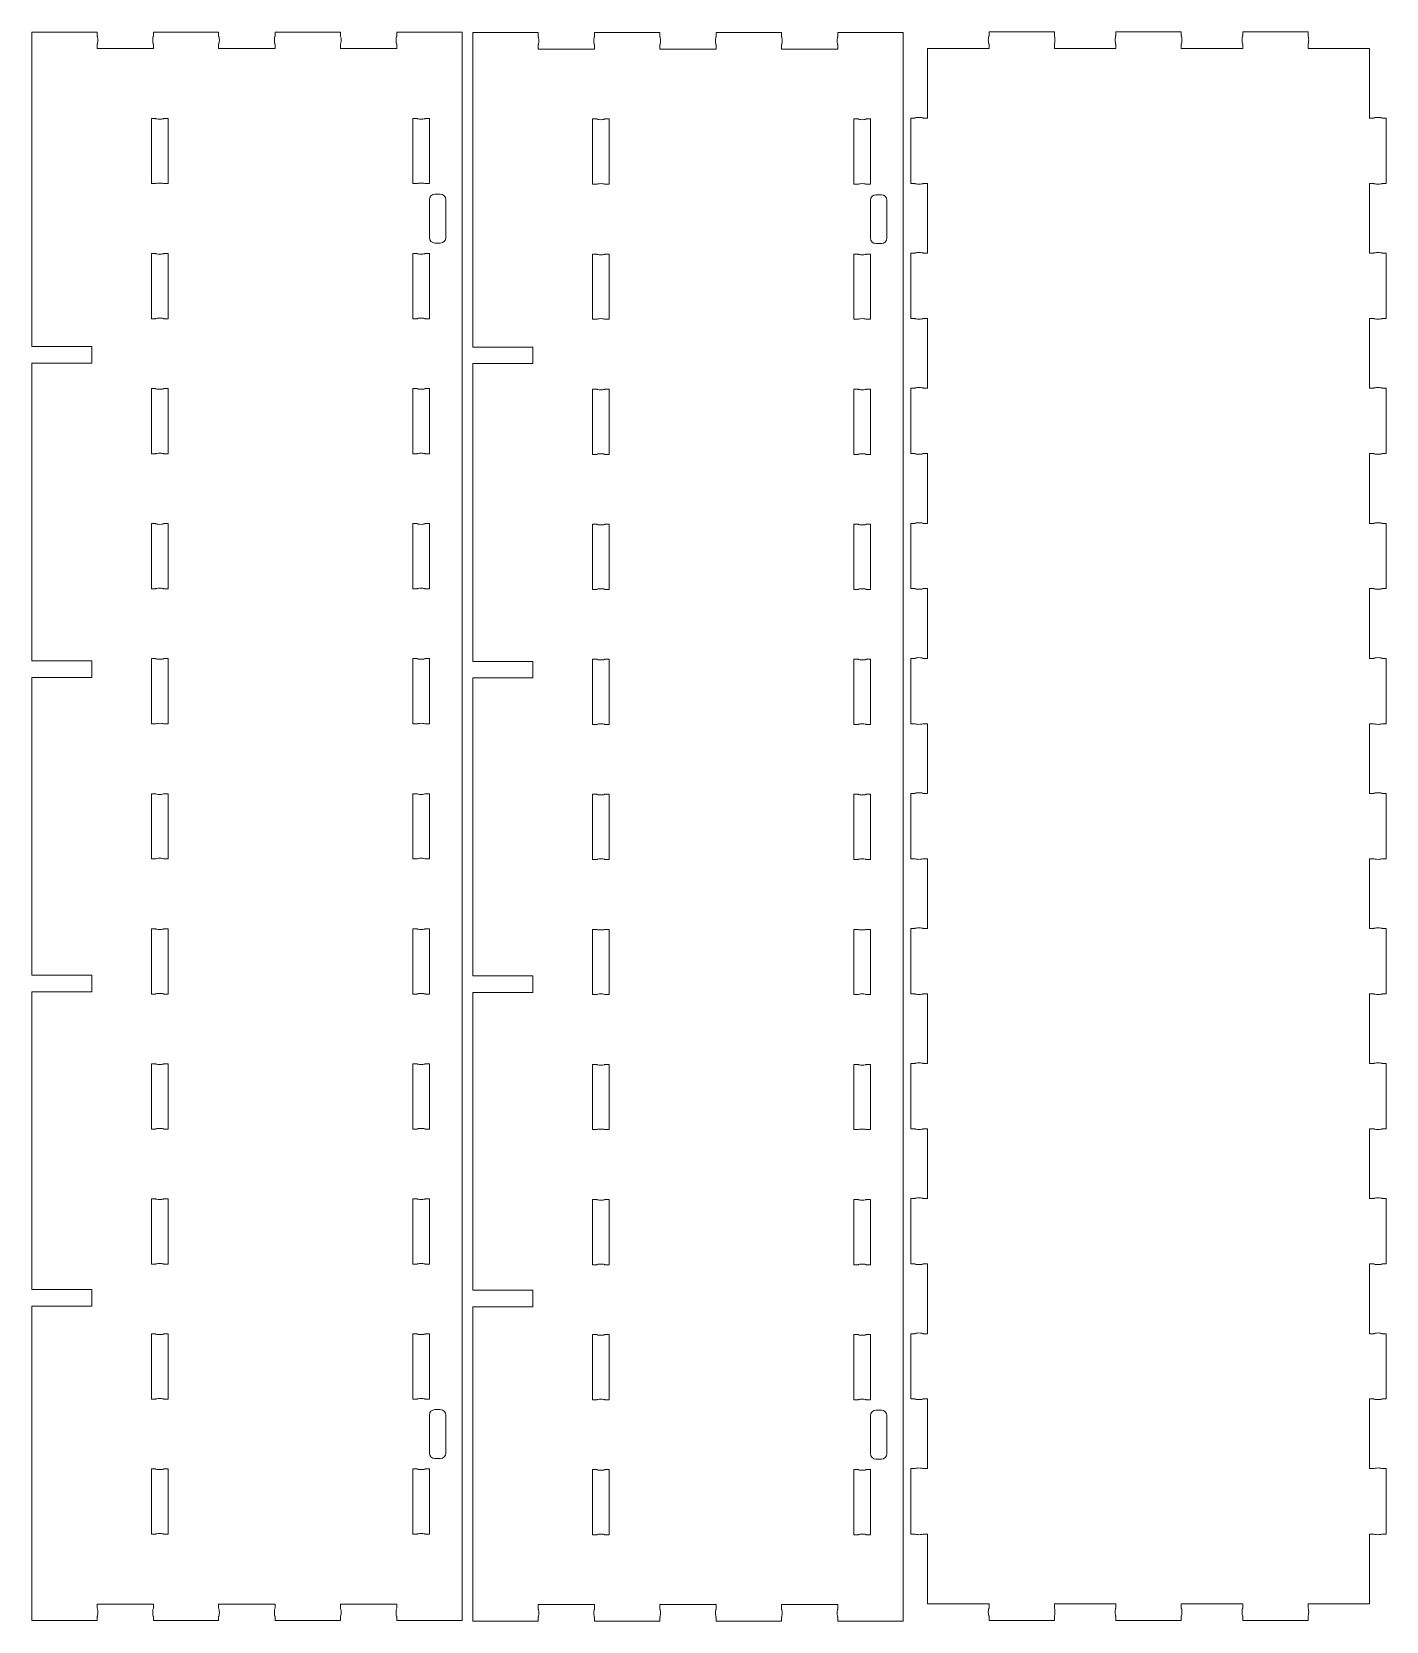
# Model space of a CAD drawing. Header units: inches. Extents: x -2.2 to 14.9, y -0.1 to 11.4.
# Drawn here: x -2.18 to 7.62, y -0.14 to 11.36 of the extents above; entities that cross this region are included whole.
import ezdxf

# ---------------------------------------------------------------- set-up
doc = ezdxf.new("R2010")
doc.units = ezdxf.units.IN
doc.header["$MEASUREMENT"] = 0
doc.layers.add('Visible', color=7, linetype='Continuous', lineweight=0)

# ---------------------------------------------------------------- blocks, each defined once
blk = doc.blocks.new('Block_1')
at = {"layer": 'Visible', "color": 1, "lineweight": 0, "true_color": 0xff0000}
for p, q in [((-1.707, 11.361), (-2.18, 11.361)), ((-2.18, 9.086), (-2.18, 11.361)), ((-1.707, 11.332), (-1.707, 11.361)), ((-1.299, 11.332), (-1.299, 11.361)), ((-0.827, 11.361), (-1.299, 11.361)), ((-0.827, 11.332), (-0.827, 11.361)), ((-0.418, 11.332), (-0.418, 11.361)), ((0.054, 11.361), (-0.418, 11.361)), ((0.054, 11.332), (0.054, 11.361)), ((0.462, 11.332), (0.462, 11.361)), ((0.935, 11.361), (0.462, 11.361)), ((0.935, -0.137), (0.935, 11.361)), ((1.486, 11.357), (1.013, 11.357)), ((1.013, 9.081), (1.013, 11.357)), ((1.486, 11.327), (1.486, 11.357)), ((1.894, 11.327), (1.894, 11.357)), ((2.366, 11.357), (1.894, 11.357)), ((2.366, 11.327), (2.366, 11.357)), ((2.774, 11.327), (2.774, 11.357)), ((3.247, 11.357), (2.774, 11.357)), ((3.247, 11.327), (3.247, 11.357)), ((3.655, 11.327), (3.655, 11.357)), ((4.127, 11.357), (3.655, 11.357)), ((4.127, -0.141), (4.127, 11.357)), ((4.749, 11.334), (4.749, 11.363)), ((5.222, 11.363), (4.749, 11.363)), ((4.749, 11.243), (4.749, 11.274)), ((5.222, 11.334), (5.222, 11.363)), ((5.222, 11.243), (5.222, 11.274)), ((5.667, 11.334), (5.667, 11.363)), ((6.14, 11.363), (5.667, 11.363)), ((5.667, 11.243), (5.667, 11.274)), ((6.14, 11.334), (6.14, 11.363)), ((6.14, 11.243), (6.14, 11.274)), ((6.586, 11.334), (6.586, 11.363)), ((7.058, 11.363), (6.586, 11.363)), ((6.586, 11.243), (6.586, 11.274)), ((7.058, 11.334), (7.058, 11.363)), ((7.058, 11.243), (7.058, 11.274)), ((-1.707, 11.241), (-1.707, 11.273)), ((-1.707, 11.241), (-1.299, 11.241)), ((-1.299, 11.241), (-1.299, 11.273)), ((-0.827, 11.241), (-0.827, 11.273)), ((-0.827, 11.241), (-0.418, 11.241)), ((-0.418, 11.241), (-0.418, 11.273)), ((0.054, 11.241), (0.054, 11.273)), ((0.054, 11.241), (0.462, 11.241)), ((0.462, 11.241), (0.462, 11.273)), ((1.486, 11.237), (1.486, 11.268)), ((1.486, 11.237), (1.894, 11.237)), ((1.894, 11.237), (1.894, 11.268)), ((2.366, 11.237), (2.366, 11.268)), ((2.366, 11.237), (2.774, 11.237)), ((2.774, 11.237), (2.774, 11.268)), ((3.247, 11.237), (3.247, 11.268)), ((3.247, 11.237), (3.655, 11.237)), ((3.655, 11.237), (3.655, 11.268)), ((4.303, 10.738), (4.303, 11.243)), ((4.303, 11.243), (4.749, 11.243)), ((5.222, 11.243), (5.667, 11.243)), ((6.14, 11.243), (6.586, 11.243)), ((7.058, 11.243), (7.504, 11.243)), ((7.504, 10.738), (7.504, 11.243)), ((-1.313, 10.736), (-1.283, 10.736)), ((-1.313, 10.264), (-1.313, 10.736)), ((-1.224, 10.736), (-1.193, 10.736)), ((-1.193, 10.264), (-1.193, 10.736)), ((0.578, 10.736), (0.609, 10.736)), ((0.578, 10.264), (0.578, 10.736)), ((0.668, 10.736), (0.698, 10.736)), ((0.698, 10.264), (0.698, 10.736)), ((1.879, 10.732), (1.91, 10.732)), ((1.879, 10.259), (1.879, 10.732)), ((1.969, 10.732), (1.999, 10.732)), ((1.999, 10.259), (1.999, 10.732)), ((3.771, 10.732), (3.802, 10.732)), ((3.771, 10.259), (3.771, 10.732)), ((3.861, 10.732), (3.891, 10.732)), ((3.891, 10.259), (3.891, 10.732)), ((4.183, 10.738), (4.183, 10.265)), ((4.213, 10.738), (4.183, 10.738)), ((4.303, 10.738), (4.272, 10.738)), ((7.504, 10.738), (7.535, 10.738)), ((7.595, 10.738), (7.624, 10.738)), ((7.624, 10.738), (7.624, 10.265)), ((-1.313, 10.264), (-1.283, 10.264)), ((-1.224, 10.264), (-1.193, 10.264)), ((0.578, 10.264), (0.609, 10.264)), ((0.668, 10.264), (0.698, 10.264)), ((1.879, 10.259), (1.91, 10.259)), ((1.969, 10.259), (1.999, 10.259)), ((3.771, 10.259), (3.802, 10.259)), ((3.861, 10.259), (3.891, 10.259)), ((4.213, 10.265), (4.183, 10.265)), ((4.303, 10.265), (4.272, 10.265)), ((4.303, 9.76), (4.303, 10.265)), ((7.504, 10.265), (7.535, 10.265)), ((7.504, 9.76), (7.504, 10.265)), ((7.595, 10.265), (7.624, 10.265)), ((0.698, 9.873), (0.698, 10.149)), ((0.738, 10.188), (0.777, 10.188)), ((0.817, 9.873), (0.817, 10.149)), ((3.891, 9.869), (3.891, 10.144)), ((3.931, 10.184), (3.97, 10.184)), ((4.009, 9.869), (4.009, 10.144)), ((0.738, 9.834), (0.777, 9.834)), ((3.931, 9.83), (3.97, 9.83)), ((-1.313, 9.758), (-1.283, 9.758)), ((-1.313, 9.286), (-1.313, 9.758)), ((-1.224, 9.758), (-1.193, 9.758)), ((-1.193, 9.286), (-1.193, 9.758)), ((0.578, 9.758), (0.609, 9.758)), ((0.578, 9.286), (0.578, 9.758)), ((0.668, 9.758), (0.698, 9.758)), ((0.698, 9.286), (0.698, 9.758)), ((1.879, 9.754), (1.91, 9.754)), ((1.879, 9.282), (1.879, 9.754)), ((1.969, 9.754), (1.999, 9.754)), ((1.999, 9.282), (1.999, 9.754)), ((3.771, 9.754), (3.802, 9.754)), ((3.771, 9.282), (3.771, 9.754)), ((3.861, 9.754), (3.891, 9.754)), ((3.891, 9.282), (3.891, 9.754)), ((4.183, 9.76), (4.183, 9.288)), ((4.213, 9.76), (4.183, 9.76)), ((4.303, 9.76), (4.272, 9.76)), ((7.504, 9.76), (7.535, 9.76)), ((7.595, 9.76), (7.624, 9.76)), ((7.624, 9.76), (7.624, 9.288)), ((-1.313, 9.286), (-1.283, 9.286)), ((-1.224, 9.286), (-1.193, 9.286)), ((0.578, 9.286), (0.609, 9.286)), ((0.668, 9.286), (0.698, 9.286)), ((1.879, 9.282), (1.91, 9.282)), ((1.969, 9.282), (1.999, 9.282)), ((3.771, 9.282), (3.802, 9.282)), ((3.861, 9.282), (3.891, 9.282)), ((4.213, 9.288), (4.183, 9.288)), ((4.303, 9.288), (4.272, 9.288)), ((4.303, 8.783), (4.303, 9.288)), ((7.504, 9.288), (7.535, 9.288)), ((7.504, 8.783), (7.504, 9.288)), ((7.595, 9.288), (7.624, 9.288)), ((-2.18, 9.086), (-1.746, 9.086)), ((-1.746, 9.086), (-1.746, 8.965)), ((1.013, 9.081), (1.446, 9.081)), ((1.446, 9.081), (1.446, 8.961)), ((-2.18, 6.81), (-2.18, 8.965)), ((-2.18, 8.965), (-1.746, 8.965)), ((1.013, 6.806), (1.013, 8.961)), ((1.013, 8.961), (1.446, 8.961)), ((-1.313, 8.781), (-1.283, 8.781)), ((-1.313, 8.308), (-1.313, 8.781)), ((-1.224, 8.781), (-1.193, 8.781)), ((-1.193, 8.308), (-1.193, 8.781)), ((0.578, 8.781), (0.609, 8.781)), ((0.578, 8.308), (0.578, 8.781)), ((0.668, 8.781), (0.698, 8.781)), ((0.698, 8.308), (0.698, 8.781)), ((1.879, 8.777), (1.91, 8.777)), ((1.879, 8.304), (1.879, 8.777)), ((1.969, 8.777), (1.999, 8.777)), ((1.999, 8.304), (1.999, 8.777)), ((3.771, 8.777), (3.802, 8.777)), ((3.771, 8.304), (3.771, 8.777)), ((3.861, 8.777), (3.891, 8.777)), ((3.891, 8.304), (3.891, 8.777)), ((4.183, 8.783), (4.183, 8.31)), ((4.213, 8.783), (4.183, 8.783)), ((4.303, 8.783), (4.272, 8.783)), ((7.504, 8.783), (7.535, 8.783)), ((7.595, 8.783), (7.624, 8.783)), ((7.624, 8.783), (7.624, 8.31)), ((-1.313, 8.308), (-1.283, 8.308)), ((-1.224, 8.308), (-1.193, 8.308)), ((0.578, 8.308), (0.609, 8.308)), ((0.668, 8.308), (0.698, 8.308)), ((1.879, 8.304), (1.91, 8.304)), ((1.969, 8.304), (1.999, 8.304)), ((3.771, 8.304), (3.802, 8.304)), ((3.861, 8.304), (3.891, 8.304)), ((4.213, 8.31), (4.183, 8.31)), ((4.303, 8.31), (4.272, 8.31)), ((4.303, 7.805), (4.303, 8.31)), ((7.504, 8.31), (7.535, 8.31)), ((7.504, 7.805), (7.504, 8.31)), ((7.595, 8.31), (7.624, 8.31)), ((-1.313, 7.803), (-1.283, 7.803)), ((-1.313, 7.331), (-1.313, 7.803)), ((-1.224, 7.803), (-1.193, 7.803)), ((-1.193, 7.331), (-1.193, 7.803)), ((0.578, 7.803), (0.609, 7.803)), ((0.578, 7.331), (0.578, 7.803)), ((0.668, 7.803), (0.698, 7.803)), ((0.698, 7.331), (0.698, 7.803)), ((1.879, 7.799), (1.91, 7.799)), ((1.879, 7.327), (1.879, 7.799)), ((1.969, 7.799), (1.999, 7.799)), ((1.999, 7.327), (1.999, 7.799)), ((3.771, 7.799), (3.802, 7.799)), ((3.771, 7.327), (3.771, 7.799)), ((3.861, 7.799), (3.891, 7.799)), ((3.891, 7.327), (3.891, 7.799)), ((4.183, 7.805), (4.183, 7.333)), ((4.213, 7.805), (4.183, 7.805)), ((4.303, 7.805), (4.272, 7.805)), ((7.504, 7.805), (7.535, 7.805)), ((7.595, 7.805), (7.624, 7.805)), ((7.624, 7.805), (7.624, 7.333)), ((-1.313, 7.331), (-1.283, 7.331)), ((-1.224, 7.331), (-1.193, 7.331)), ((0.578, 7.331), (0.609, 7.331)), ((0.668, 7.331), (0.698, 7.331)), ((1.879, 7.327), (1.91, 7.327)), ((1.969, 7.327), (1.999, 7.327)), ((3.771, 7.327), (3.802, 7.327)), ((3.861, 7.327), (3.891, 7.327)), ((4.213, 7.333), (4.183, 7.333)), ((4.303, 7.333), (4.272, 7.333)), ((4.303, 6.828), (4.303, 7.333)), ((7.504, 7.333), (7.535, 7.333)), ((7.504, 6.828), (7.504, 7.333)), ((7.595, 7.333), (7.624, 7.333)), ((-2.18, 6.81), (-1.746, 6.81)), ((-1.746, 6.81), (-1.746, 6.69)), ((-1.313, 6.826), (-1.283, 6.826)), ((-1.313, 6.353), (-1.313, 6.826)), ((-1.224, 6.826), (-1.193, 6.826)), ((-1.193, 6.353), (-1.193, 6.826)), ((0.578, 6.826), (0.609, 6.826)), ((0.578, 6.353), (0.578, 6.826)), ((0.668, 6.826), (0.698, 6.826)), ((0.698, 6.353), (0.698, 6.826)), ((1.013, 6.806), (1.446, 6.806)), ((1.446, 6.806), (1.446, 6.686)), ((1.879, 6.822), (1.91, 6.822)), ((1.879, 6.349), (1.879, 6.822)), ((1.969, 6.822), (1.999, 6.822)), ((1.999, 6.349), (1.999, 6.822)), ((3.771, 6.822), (3.802, 6.822)), ((3.771, 6.349), (3.771, 6.822)), ((3.861, 6.822), (3.891, 6.822)), ((3.891, 6.349), (3.891, 6.822)), ((4.183, 6.828), (4.183, 6.355)), ((4.213, 6.828), (4.183, 6.828)), ((4.303, 6.828), (4.272, 6.828)), ((7.504, 6.828), (7.535, 6.828)), ((7.595, 6.828), (7.624, 6.828)), ((7.624, 6.828), (7.624, 6.355)), ((-2.18, 4.534), (-2.18, 6.69)), ((-2.18, 6.69), (-1.746, 6.69)), ((1.013, 4.53), (1.013, 6.686)), ((1.013, 6.686), (1.446, 6.686)), ((-1.313, 6.353), (-1.283, 6.353)), ((-1.224, 6.353), (-1.193, 6.353)), ((0.578, 6.353), (0.609, 6.353)), ((0.668, 6.353), (0.698, 6.353)), ((1.879, 6.349), (1.91, 6.349)), ((1.969, 6.349), (1.999, 6.349)), ((3.771, 6.349), (3.802, 6.349)), ((3.861, 6.349), (3.891, 6.349)), ((4.213, 6.355), (4.183, 6.355)), ((4.303, 6.355), (4.272, 6.355)), ((4.303, 5.85), (4.303, 6.355)), ((7.504, 6.355), (7.535, 6.355)), ((7.504, 5.85), (7.504, 6.355)), ((7.595, 6.355), (7.624, 6.355)), ((-1.313, 5.848), (-1.283, 5.848)), ((-1.313, 5.376), (-1.313, 5.848)), ((-1.224, 5.848), (-1.193, 5.848)), ((-1.193, 5.376), (-1.193, 5.848)), ((0.578, 5.848), (0.609, 5.848)), ((0.578, 5.376), (0.578, 5.848)), ((0.668, 5.848), (0.698, 5.848)), ((0.698, 5.376), (0.698, 5.848)), ((1.879, 5.844), (1.91, 5.844)), ((1.879, 5.372), (1.879, 5.844)), ((1.969, 5.844), (1.999, 5.844)), ((1.999, 5.372), (1.999, 5.844)), ((3.771, 5.844), (3.802, 5.844)), ((3.771, 5.372), (3.771, 5.844)), ((3.861, 5.844), (3.891, 5.844)), ((3.891, 5.372), (3.891, 5.844)), ((4.183, 5.85), (4.183, 5.378)), ((4.213, 5.85), (4.183, 5.85)), ((4.303, 5.85), (4.272, 5.85)), ((7.504, 5.85), (7.535, 5.85)), ((7.595, 5.85), (7.624, 5.85)), ((7.624, 5.85), (7.624, 5.378)), ((-1.313, 5.376), (-1.283, 5.376)), ((-1.224, 5.376), (-1.193, 5.376)), ((0.578, 5.376), (0.609, 5.376)), ((0.668, 5.376), (0.698, 5.376)), ((1.879, 5.372), (1.91, 5.372)), ((1.969, 5.372), (1.999, 5.372)), ((3.771, 5.372), (3.802, 5.372)), ((3.861, 5.372), (3.891, 5.372)), ((4.213, 5.378), (4.183, 5.378)), ((4.303, 5.378), (4.272, 5.378)), ((4.303, 4.873), (4.303, 5.378)), ((7.504, 5.378), (7.535, 5.378)), ((7.504, 4.873), (7.504, 5.378)), ((7.595, 5.378), (7.624, 5.378)), ((-1.313, 4.871), (-1.283, 4.871)), ((-1.313, 4.398), (-1.313, 4.871)), ((-1.224, 4.871), (-1.193, 4.871)), ((-1.193, 4.398), (-1.193, 4.871)), ((0.578, 4.871), (0.609, 4.871)), ((0.578, 4.398), (0.578, 4.871)), ((0.668, 4.871), (0.698, 4.871)), ((0.698, 4.398), (0.698, 4.871)), ((1.879, 4.866), (1.91, 4.866)), ((1.879, 4.394), (1.879, 4.866)), ((1.969, 4.866), (1.999, 4.866)), ((1.999, 4.394), (1.999, 4.866)), ((3.771, 4.866), (3.802, 4.866)), ((3.771, 4.394), (3.771, 4.866)), ((3.861, 4.866), (3.891, 4.866)), ((3.891, 4.394), (3.891, 4.866)), ((4.183, 4.873), (4.183, 4.4)), ((4.213, 4.873), (4.183, 4.873)), ((4.303, 4.873), (4.272, 4.873)), ((7.504, 4.873), (7.535, 4.873)), ((7.595, 4.873), (7.624, 4.873)), ((7.624, 4.873), (7.624, 4.4)), ((-2.18, 4.534), (-1.746, 4.534)), ((-1.746, 4.534), (-1.746, 4.414)), ((1.013, 4.53), (1.446, 4.53)), ((1.446, 4.53), (1.446, 4.41)), ((-2.18, 2.259), (-2.18, 4.414)), ((-2.18, 4.414), (-1.746, 4.414)), ((-1.313, 4.398), (-1.283, 4.398)), ((-1.224, 4.398), (-1.193, 4.398)), ((0.578, 4.398), (0.609, 4.398)), ((0.668, 4.398), (0.698, 4.398)), ((1.013, 2.254), (1.013, 4.41)), ((1.013, 4.41), (1.446, 4.41)), ((1.879, 4.394), (1.91, 4.394)), ((1.969, 4.394), (1.999, 4.394)), ((3.771, 4.394), (3.802, 4.394)), ((3.861, 4.394), (3.891, 4.394)), ((4.213, 4.4), (4.183, 4.4)), ((4.303, 4.4), (4.272, 4.4)), ((4.303, 3.895), (4.303, 4.4)), ((7.504, 4.4), (7.535, 4.4)), ((7.504, 3.895), (7.504, 4.4)), ((7.595, 4.4), (7.624, 4.4)), ((-1.313, 3.893), (-1.283, 3.893)), ((-1.313, 3.421), (-1.313, 3.893)), ((-1.224, 3.893), (-1.193, 3.893)), ((-1.193, 3.421), (-1.193, 3.893)), ((0.578, 3.893), (0.609, 3.893)), ((0.578, 3.421), (0.578, 3.893)), ((0.668, 3.893), (0.698, 3.893)), ((0.698, 3.421), (0.698, 3.893)), ((1.879, 3.889), (1.91, 3.889)), ((1.879, 3.417), (1.879, 3.889)), ((1.969, 3.889), (1.999, 3.889)), ((1.999, 3.417), (1.999, 3.889)), ((3.771, 3.889), (3.802, 3.889)), ((3.771, 3.417), (3.771, 3.889)), ((3.861, 3.889), (3.891, 3.889)), ((3.891, 3.417), (3.891, 3.889)), ((4.183, 3.895), (4.183, 3.423)), ((4.213, 3.895), (4.183, 3.895)), ((4.303, 3.895), (4.272, 3.895)), ((7.504, 3.895), (7.535, 3.895)), ((7.595, 3.895), (7.624, 3.895)), ((7.624, 3.895), (7.624, 3.423)), ((-1.313, 3.421), (-1.283, 3.421)), ((-1.224, 3.421), (-1.193, 3.421)), ((0.578, 3.421), (0.609, 3.421)), ((0.668, 3.421), (0.698, 3.421)), ((1.879, 3.417), (1.91, 3.417)), ((1.969, 3.417), (1.999, 3.417)), ((3.771, 3.417), (3.802, 3.417)), ((3.861, 3.417), (3.891, 3.417)), ((4.213, 3.423), (4.183, 3.423)), ((4.303, 3.423), (4.272, 3.423)), ((4.303, 2.918), (4.303, 3.423)), ((7.504, 3.423), (7.535, 3.423)), ((7.504, 2.918), (7.504, 3.423)), ((7.595, 3.423), (7.624, 3.423)), ((-1.313, 2.916), (-1.283, 2.916)), ((-1.313, 2.443), (-1.313, 2.916)), ((-1.224, 2.916), (-1.193, 2.916)), ((-1.193, 2.443), (-1.193, 2.916)), ((0.578, 2.916), (0.609, 2.916)), ((0.578, 2.443), (0.578, 2.916)), ((0.668, 2.916), (0.698, 2.916)), ((0.698, 2.443), (0.698, 2.916)), ((1.879, 2.911), (1.91, 2.911)), ((1.879, 2.439), (1.879, 2.911)), ((1.969, 2.911), (1.999, 2.911)), ((1.999, 2.439), (1.999, 2.911)), ((3.771, 2.911), (3.802, 2.911)), ((3.771, 2.439), (3.771, 2.911)), ((3.861, 2.911), (3.891, 2.911)), ((3.891, 2.439), (3.891, 2.911)), ((4.183, 2.918), (4.183, 2.445)), ((4.213, 2.918), (4.183, 2.918)), ((4.303, 2.918), (4.272, 2.918)), ((7.504, 2.918), (7.535, 2.918)), ((7.595, 2.918), (7.624, 2.918)), ((7.624, 2.918), (7.624, 2.445)), ((-1.313, 2.443), (-1.283, 2.443)), ((-1.224, 2.443), (-1.193, 2.443)), ((0.578, 2.443), (0.609, 2.443)), ((0.668, 2.443), (0.698, 2.443)), ((1.879, 2.439), (1.91, 2.439)), ((1.969, 2.439), (1.999, 2.439)), ((3.771, 2.439), (3.802, 2.439)), ((3.861, 2.439), (3.891, 2.439)), ((4.213, 2.445), (4.183, 2.445)), ((4.303, 2.445), (4.272, 2.445)), ((4.303, 1.94), (4.303, 2.445)), ((7.504, 2.445), (7.535, 2.445)), ((7.504, 1.94), (7.504, 2.445)), ((7.595, 2.445), (7.624, 2.445)), ((-2.18, 2.259), (-1.746, 2.259)), ((-1.746, 2.259), (-1.746, 2.139)), ((1.013, 2.254), (1.446, 2.254)), ((1.446, 2.254), (1.446, 2.134)), ((-2.18, -0.137), (-2.18, 2.139)), ((-2.18, 2.139), (-1.746, 2.139)), ((1.013, -0.141), (1.013, 2.134)), ((1.013, 2.134), (1.446, 2.134)), ((-1.313, 1.938), (-1.283, 1.938)), ((-1.313, 1.466), (-1.313, 1.938)), ((-1.224, 1.938), (-1.193, 1.938)), ((-1.193, 1.466), (-1.193, 1.938)), ((0.578, 1.938), (0.609, 1.938)), ((0.578, 1.466), (0.578, 1.938)), ((0.668, 1.938), (0.698, 1.938)), ((0.698, 1.466), (0.698, 1.938)), ((1.879, 1.934), (1.91, 1.934)), ((1.879, 1.461), (1.879, 1.934)), ((1.969, 1.934), (1.999, 1.934)), ((1.999, 1.461), (1.999, 1.934)), ((3.771, 1.934), (3.802, 1.934)), ((3.771, 1.461), (3.771, 1.934)), ((3.861, 1.934), (3.891, 1.934)), ((3.891, 1.461), (3.891, 1.934)), ((4.183, 1.94), (4.183, 1.468)), ((4.213, 1.94), (4.183, 1.94)), ((4.303, 1.94), (4.272, 1.94)), ((7.504, 1.94), (7.535, 1.94)), ((7.595, 1.94), (7.624, 1.94)), ((7.624, 1.94), (7.624, 1.468)), ((-1.313, 1.466), (-1.283, 1.466)), ((-1.224, 1.466), (-1.193, 1.466)), ((0.578, 1.466), (0.609, 1.466)), ((0.668, 1.466), (0.698, 1.466)), ((0.738, 1.39), (0.777, 1.39)), ((1.879, 1.461), (1.91, 1.461)), ((1.969, 1.461), (1.999, 1.461)), ((3.771, 1.461), (3.802, 1.461)), ((3.861, 1.461), (3.891, 1.461)), ((3.931, 1.386), (3.97, 1.386)), ((4.213, 1.468), (4.183, 1.468)), ((4.303, 1.468), (4.272, 1.468)), ((4.303, 0.963), (4.303, 1.468)), ((7.504, 1.468), (7.535, 1.468)), ((7.504, 0.963), (7.504, 1.468)), ((7.595, 1.468), (7.624, 1.468)), ((0.698, 1.351), (0.698, 1.075)), ((0.817, 1.351), (0.817, 1.075)), ((3.891, 1.347), (3.891, 1.071)), ((4.009, 1.347), (4.009, 1.071)), ((0.738, 1.036), (0.777, 1.036)), ((-1.313, 0.961), (-1.283, 0.961)), ((-1.313, 0.488), (-1.313, 0.961)), ((-1.224, 0.961), (-1.193, 0.961)), ((-1.193, 0.488), (-1.193, 0.961)), ((0.578, 0.961), (0.609, 0.961)), ((0.578, 0.488), (0.578, 0.961)), ((0.668, 0.961), (0.698, 0.961)), ((0.698, 0.488), (0.698, 0.961)), ((1.879, 0.956), (1.91, 0.956)), ((1.879, 0.484), (1.879, 0.956)), ((1.969, 0.956), (1.999, 0.956)), ((1.999, 0.484), (1.999, 0.956)), ((3.771, 0.956), (3.802, 0.956)), ((3.771, 0.484), (3.771, 0.956)), ((3.861, 0.956), (3.891, 0.956)), ((3.891, 0.484), (3.891, 0.956)), ((3.931, 1.032), (3.97, 1.032)), ((4.183, 0.963), (4.183, 0.49)), ((4.213, 0.963), (4.183, 0.963)), ((4.303, 0.963), (4.272, 0.963)), ((7.504, 0.963), (7.535, 0.963)), ((7.595, 0.963), (7.624, 0.963)), ((7.624, 0.963), (7.624, 0.49)), ((-1.313, 0.488), (-1.283, 0.488)), ((-1.224, 0.488), (-1.193, 0.488)), ((0.578, 0.488), (0.609, 0.488)), ((0.668, 0.488), (0.698, 0.488)), ((1.879, 0.484), (1.91, 0.484)), ((1.969, 0.484), (1.999, 0.484)), ((3.771, 0.484), (3.802, 0.484)), ((3.861, 0.484), (3.891, 0.484)), ((4.213, 0.49), (4.183, 0.49)), ((4.303, 0.49), (4.272, 0.49)), ((4.303, -0.015), (4.303, 0.49)), ((7.504, 0.49), (7.535, 0.49)), ((7.504, -0.015), (7.504, 0.49)), ((7.595, 0.49), (7.624, 0.49)), ((-1.707, -0.017), (-1.299, -0.017)), ((-1.707, -0.017), (-1.707, -0.048)), ((-1.707, -0.107), (-1.707, -0.137)), ((-1.299, -0.017), (-1.299, -0.048)), ((-1.299, -0.107), (-1.299, -0.137)), ((-0.827, -0.017), (-0.418, -0.017)), ((-0.827, -0.017), (-0.827, -0.048)), ((-0.827, -0.107), (-0.827, -0.137)), ((-0.418, -0.017), (-0.418, -0.048)), ((-0.418, -0.107), (-0.418, -0.137)), ((0.054, -0.017), (0.462, -0.017)), ((0.054, -0.017), (0.054, -0.048)), ((0.054, -0.107), (0.054, -0.137)), ((0.462, -0.017), (0.462, -0.048)), ((0.462, -0.107), (0.462, -0.137)), ((1.486, -0.021), (1.894, -0.021)), ((1.486, -0.021), (1.486, -0.053)), ((1.486, -0.112), (1.486, -0.141)), ((1.894, -0.021), (1.894, -0.053)), ((1.894, -0.112), (1.894, -0.141)), ((2.366, -0.021), (2.774, -0.021)), ((2.366, -0.021), (2.366, -0.053)), ((2.366, -0.112), (2.366, -0.141)), ((2.774, -0.021), (2.774, -0.053)), ((2.774, -0.112), (2.774, -0.141)), ((3.247, -0.021), (3.655, -0.021)), ((3.247, -0.021), (3.247, -0.053)), ((3.247, -0.112), (3.247, -0.141)), ((3.655, -0.021), (3.655, -0.053)), ((3.655, -0.112), (3.655, -0.141)), ((4.303, -0.015), (4.749, -0.015)), ((4.749, -0.015), (4.749, -0.046)), ((4.749, -0.105), (4.749, -0.135)), ((5.222, -0.015), (5.222, -0.046)), ((5.222, -0.015), (5.667, -0.015)), ((5.222, -0.105), (5.222, -0.135)), ((5.667, -0.015), (5.667, -0.046)), ((5.667, -0.105), (5.667, -0.135)), ((6.14, -0.015), (6.14, -0.046)), ((6.14, -0.015), (6.586, -0.015)), ((6.14, -0.105), (6.14, -0.135)), ((6.586, -0.015), (6.586, -0.046)), ((6.586, -0.105), (6.586, -0.135)), ((7.058, -0.015), (7.058, -0.046)), ((7.058, -0.015), (7.504, -0.015)), ((7.058, -0.105), (7.058, -0.135)), ((-1.707, -0.137), (-2.18, -0.137)), ((-0.827, -0.137), (-1.299, -0.137)), ((0.054, -0.137), (-0.418, -0.137)), ((0.935, -0.137), (0.462, -0.137)), ((1.486, -0.141), (1.013, -0.141)), ((2.366, -0.141), (1.894, -0.141)), ((3.247, -0.141), (2.774, -0.141)), ((4.127, -0.141), (3.655, -0.141)), ((5.222, -0.135), (4.749, -0.135)), ((6.14, -0.135), (5.667, -0.135)), ((7.058, -0.135), (6.586, -0.135))]:
    blk.add_line(p, q, dxfattribs=at)
for points in [[(-1.707, 11.273), (-1.704, 11.273), (-1.702, 11.286), (-1.702, 11.302), (-1.702, 11.318), (-1.704, 11.332), (-1.707, 11.332)], [(-1.299, 11.332), (-1.302, 11.332), (-1.304, 11.318), (-1.304, 11.302), (-1.304, 11.286), (-1.302, 11.273), (-1.299, 11.273)], [(-0.827, 11.273), (-0.824, 11.273), (-0.822, 11.286), (-0.822, 11.302), (-0.822, 11.318), (-0.824, 11.332), (-0.827, 11.332)], [(-0.418, 11.332), (-0.421, 11.332), (-0.423, 11.318), (-0.423, 11.302), (-0.423, 11.286), (-0.421, 11.273), (-0.418, 11.273)], [(0.054, 11.273), (0.057, 11.273), (0.059, 11.286), (0.059, 11.302), (0.059, 11.318), (0.057, 11.332), (0.054, 11.332)], [(0.462, 11.332), (0.459, 11.332), (0.457, 11.318), (0.457, 11.302), (0.457, 11.286), (0.459, 11.273), (0.462, 11.273)], [(1.486, 11.268), (1.488, 11.268), (1.491, 11.281), (1.491, 11.298), (1.491, 11.314), (1.488, 11.327), (1.486, 11.327)], [(1.894, 11.327), (1.891, 11.327), (1.889, 11.314), (1.889, 11.298), (1.889, 11.281), (1.891, 11.268), (1.894, 11.268)], [(2.366, 11.268), (2.369, 11.268), (2.371, 11.281), (2.371, 11.298), (2.371, 11.314), (2.369, 11.327), (2.366, 11.327)], [(2.774, 11.327), (2.772, 11.327), (2.77, 11.314), (2.77, 11.298), (2.77, 11.281), (2.772, 11.268), (2.774, 11.268)], [(3.247, 11.268), (3.25, 11.268), (3.252, 11.281), (3.252, 11.298), (3.252, 11.314), (3.25, 11.327), (3.247, 11.327)], [(3.655, 11.327), (3.652, 11.327), (3.65, 11.314), (3.65, 11.298), (3.65, 11.281), (3.652, 11.268), (3.655, 11.268)], [(4.749, 11.334), (4.746, 11.334), (4.744, 11.32), (4.744, 11.304), (4.744, 11.288), (4.746, 11.274), (4.749, 11.274)], [(5.222, 11.274), (5.224, 11.274), (5.226, 11.288), (5.226, 11.304), (5.226, 11.32), (5.224, 11.334), (5.222, 11.334)], [(5.667, 11.334), (5.665, 11.334), (5.662, 11.32), (5.662, 11.304), (5.662, 11.288), (5.665, 11.274), (5.667, 11.274)], [(6.14, 11.274), (6.143, 11.274), (6.145, 11.288), (6.145, 11.304), (6.145, 11.32), (6.143, 11.334), (6.14, 11.334)], [(6.586, 11.334), (6.583, 11.334), (6.581, 11.32), (6.581, 11.304), (6.581, 11.288), (6.583, 11.274), (6.586, 11.274)], [(7.058, 11.274), (7.061, 11.274), (7.063, 11.288), (7.063, 11.304), (7.063, 11.32), (7.061, 11.334), (7.058, 11.334)], [(-1.224, 10.736), (-1.224, 10.733), (-1.237, 10.731), (-1.253, 10.731), (-1.27, 10.731), (-1.283, 10.733), (-1.283, 10.736)], [(0.668, 10.736), (0.668, 10.733), (0.655, 10.731), (0.638, 10.731), (0.622, 10.731), (0.609, 10.733), (0.609, 10.736)], [(1.969, 10.732), (1.969, 10.729), (1.956, 10.727), (1.939, 10.727), (1.923, 10.727), (1.91, 10.729), (1.91, 10.732)], [(3.861, 10.732), (3.861, 10.729), (3.847, 10.727), (3.831, 10.727), (3.815, 10.727), (3.802, 10.729), (3.802, 10.732)], [(4.272, 10.738), (4.272, 10.741), (4.258, 10.743), (4.242, 10.743), (4.226, 10.743), (4.213, 10.741), (4.213, 10.738)], [(7.595, 10.738), (7.595, 10.741), (7.581, 10.743), (7.565, 10.743), (7.549, 10.743), (7.535, 10.741), (7.535, 10.738)], [(-1.283, 10.264), (-1.283, 10.266), (-1.27, 10.268), (-1.253, 10.268), (-1.237, 10.268), (-1.224, 10.266), (-1.224, 10.264)], [(0.609, 10.264), (0.609, 10.266), (0.622, 10.268), (0.638, 10.268), (0.655, 10.268), (0.668, 10.266), (0.668, 10.264)], [(1.91, 10.259), (1.91, 10.262), (1.923, 10.264), (1.939, 10.264), (1.956, 10.264), (1.969, 10.262), (1.969, 10.259)], [(3.802, 10.259), (3.802, 10.262), (3.815, 10.264), (3.831, 10.264), (3.847, 10.264), (3.861, 10.262), (3.861, 10.259)], [(4.213, 10.265), (4.213, 10.263), (4.226, 10.261), (4.242, 10.261), (4.258, 10.261), (4.272, 10.263), (4.272, 10.265)], [(7.535, 10.265), (7.535, 10.263), (7.549, 10.261), (7.565, 10.261), (7.581, 10.261), (7.595, 10.263), (7.595, 10.265)], [(-1.224, 9.758), (-1.224, 9.756), (-1.237, 9.754), (-1.253, 9.754), (-1.27, 9.754), (-1.283, 9.756), (-1.283, 9.758)], [(0.668, 9.758), (0.668, 9.756), (0.655, 9.754), (0.638, 9.754), (0.622, 9.754), (0.609, 9.756), (0.609, 9.758)], [(1.969, 9.754), (1.969, 9.751), (1.956, 9.749), (1.939, 9.749), (1.923, 9.749), (1.91, 9.751), (1.91, 9.754)], [(3.861, 9.754), (3.861, 9.751), (3.847, 9.749), (3.831, 9.749), (3.815, 9.749), (3.802, 9.751), (3.802, 9.754)], [(4.272, 9.76), (4.272, 9.763), (4.258, 9.765), (4.242, 9.765), (4.226, 9.765), (4.213, 9.763), (4.213, 9.76)], [(7.595, 9.76), (7.595, 9.763), (7.581, 9.765), (7.565, 9.765), (7.549, 9.765), (7.535, 9.763), (7.535, 9.76)], [(-1.283, 9.286), (-1.283, 9.289), (-1.27, 9.291), (-1.253, 9.291), (-1.237, 9.291), (-1.224, 9.289), (-1.224, 9.286)], [(0.609, 9.286), (0.609, 9.289), (0.622, 9.291), (0.638, 9.291), (0.655, 9.291), (0.668, 9.289), (0.668, 9.286)], [(1.91, 9.282), (1.91, 9.284), (1.923, 9.287), (1.939, 9.287), (1.956, 9.287), (1.969, 9.284), (1.969, 9.282)], [(3.802, 9.282), (3.802, 9.284), (3.815, 9.287), (3.831, 9.287), (3.847, 9.287), (3.861, 9.284), (3.861, 9.282)], [(4.213, 9.288), (4.213, 9.285), (4.226, 9.283), (4.242, 9.283), (4.258, 9.283), (4.272, 9.285), (4.272, 9.288)], [(7.535, 9.288), (7.535, 9.285), (7.549, 9.283), (7.565, 9.283), (7.581, 9.283), (7.595, 9.285), (7.595, 9.288)], [(-1.224, 8.781), (-1.224, 8.778), (-1.237, 8.776), (-1.253, 8.776), (-1.27, 8.776), (-1.283, 8.778), (-1.283, 8.781)], [(0.668, 8.781), (0.668, 8.778), (0.655, 8.776), (0.638, 8.776), (0.622, 8.776), (0.609, 8.778), (0.609, 8.781)], [(1.969, 8.777), (1.969, 8.774), (1.956, 8.772), (1.939, 8.772), (1.923, 8.772), (1.91, 8.774), (1.91, 8.777)], [(3.861, 8.777), (3.861, 8.774), (3.847, 8.772), (3.831, 8.772), (3.815, 8.772), (3.802, 8.774), (3.802, 8.777)], [(4.272, 8.783), (4.272, 8.786), (4.258, 8.788), (4.242, 8.788), (4.226, 8.788), (4.213, 8.786), (4.213, 8.783)], [(7.595, 8.783), (7.595, 8.786), (7.581, 8.788), (7.565, 8.788), (7.549, 8.788), (7.535, 8.786), (7.535, 8.783)], [(-1.283, 8.308), (-1.283, 8.311), (-1.27, 8.313), (-1.253, 8.313), (-1.237, 8.313), (-1.224, 8.311), (-1.224, 8.308)], [(0.609, 8.308), (0.609, 8.311), (0.622, 8.313), (0.638, 8.313), (0.655, 8.313), (0.668, 8.311), (0.668, 8.308)], [(1.91, 8.304), (1.91, 8.307), (1.923, 8.309), (1.939, 8.309), (1.956, 8.309), (1.969, 8.307), (1.969, 8.304)], [(3.802, 8.304), (3.802, 8.307), (3.815, 8.309), (3.831, 8.309), (3.847, 8.309), (3.861, 8.307), (3.861, 8.304)], [(4.213, 8.31), (4.213, 8.308), (4.226, 8.305), (4.242, 8.305), (4.258, 8.305), (4.272, 8.308), (4.272, 8.31)], [(7.535, 8.31), (7.535, 8.308), (7.549, 8.305), (7.565, 8.305), (7.581, 8.305), (7.595, 8.308), (7.595, 8.31)], [(-1.224, 7.803), (-1.224, 7.801), (-1.237, 7.798), (-1.253, 7.798), (-1.27, 7.798), (-1.283, 7.801), (-1.283, 7.803)], [(0.668, 7.803), (0.668, 7.801), (0.655, 7.798), (0.638, 7.798), (0.622, 7.798), (0.609, 7.801), (0.609, 7.803)], [(1.969, 7.799), (1.969, 7.796), (1.956, 7.794), (1.939, 7.794), (1.923, 7.794), (1.91, 7.796), (1.91, 7.799)], [(3.861, 7.799), (3.861, 7.796), (3.847, 7.794), (3.831, 7.794), (3.815, 7.794), (3.802, 7.796), (3.802, 7.799)], [(4.272, 7.805), (4.272, 7.808), (4.258, 7.81), (4.242, 7.81), (4.226, 7.81), (4.213, 7.808), (4.213, 7.805)], [(7.595, 7.805), (7.595, 7.808), (7.581, 7.81), (7.565, 7.81), (7.549, 7.81), (7.535, 7.808), (7.535, 7.805)], [(-1.283, 7.331), (-1.283, 7.334), (-1.27, 7.336), (-1.253, 7.336), (-1.237, 7.336), (-1.224, 7.334), (-1.224, 7.331)], [(0.609, 7.331), (0.609, 7.334), (0.622, 7.336), (0.638, 7.336), (0.655, 7.336), (0.668, 7.334), (0.668, 7.331)], [(1.91, 7.327), (1.91, 7.329), (1.923, 7.332), (1.939, 7.332), (1.956, 7.332), (1.969, 7.329), (1.969, 7.327)], [(3.802, 7.327), (3.802, 7.329), (3.815, 7.332), (3.831, 7.332), (3.847, 7.332), (3.861, 7.329), (3.861, 7.327)], [(4.213, 7.333), (4.213, 7.33), (4.226, 7.328), (4.242, 7.328), (4.258, 7.328), (4.272, 7.33), (4.272, 7.333)], [(7.535, 7.333), (7.535, 7.33), (7.549, 7.328), (7.565, 7.328), (7.581, 7.328), (7.595, 7.33), (7.595, 7.333)], [(-1.224, 6.826), (-1.224, 6.823), (-1.237, 6.821), (-1.253, 6.821), (-1.27, 6.821), (-1.283, 6.823), (-1.283, 6.826)], [(0.668, 6.826), (0.668, 6.823), (0.655, 6.821), (0.638, 6.821), (0.622, 6.821), (0.609, 6.823), (0.609, 6.826)], [(1.969, 6.822), (1.969, 6.819), (1.956, 6.817), (1.939, 6.817), (1.923, 6.817), (1.91, 6.819), (1.91, 6.822)], [(3.861, 6.822), (3.861, 6.819), (3.847, 6.817), (3.831, 6.817), (3.815, 6.817), (3.802, 6.819), (3.802, 6.822)], [(4.272, 6.828), (4.272, 6.831), (4.258, 6.833), (4.242, 6.833), (4.226, 6.833), (4.213, 6.831), (4.213, 6.828)], [(7.595, 6.828), (7.595, 6.831), (7.581, 6.833), (7.565, 6.833), (7.549, 6.833), (7.535, 6.831), (7.535, 6.828)], [(-1.283, 6.353), (-1.283, 6.356), (-1.27, 6.358), (-1.253, 6.358), (-1.237, 6.358), (-1.224, 6.356), (-1.224, 6.353)], [(0.609, 6.353), (0.609, 6.356), (0.622, 6.358), (0.638, 6.358), (0.655, 6.358), (0.668, 6.356), (0.668, 6.353)], [(1.91, 6.349), (1.91, 6.352), (1.923, 6.354), (1.939, 6.354), (1.956, 6.354), (1.969, 6.352), (1.969, 6.349)], [(3.802, 6.349), (3.802, 6.352), (3.815, 6.354), (3.831, 6.354), (3.847, 6.354), (3.861, 6.352), (3.861, 6.349)], [(4.213, 6.355), (4.213, 6.353), (4.226, 6.35), (4.242, 6.35), (4.258, 6.35), (4.272, 6.353), (4.272, 6.355)], [(7.535, 6.355), (7.535, 6.353), (7.549, 6.35), (7.565, 6.35), (7.581, 6.35), (7.595, 6.353), (7.595, 6.355)], [(-1.224, 5.848), (-1.224, 5.846), (-1.237, 5.843), (-1.253, 5.843), (-1.27, 5.843), (-1.283, 5.846), (-1.283, 5.848)], [(0.668, 5.848), (0.668, 5.846), (0.655, 5.843), (0.638, 5.843), (0.622, 5.843), (0.609, 5.846), (0.609, 5.848)], [(1.969, 5.844), (1.969, 5.841), (1.956, 5.839), (1.939, 5.839), (1.923, 5.839), (1.91, 5.841), (1.91, 5.844)], [(3.861, 5.844), (3.861, 5.841), (3.847, 5.839), (3.831, 5.839), (3.815, 5.839), (3.802, 5.841), (3.802, 5.844)], [(4.272, 5.85), (4.272, 5.853), (4.258, 5.855), (4.242, 5.855), (4.226, 5.855), (4.213, 5.853), (4.213, 5.85)], [(7.595, 5.85), (7.595, 5.853), (7.581, 5.855), (7.565, 5.855), (7.549, 5.855), (7.535, 5.853), (7.535, 5.85)], [(-1.283, 5.376), (-1.283, 5.379), (-1.27, 5.381), (-1.253, 5.381), (-1.237, 5.381), (-1.224, 5.379), (-1.224, 5.376)], [(0.609, 5.376), (0.609, 5.379), (0.622, 5.381), (0.638, 5.381), (0.655, 5.381), (0.668, 5.379), (0.668, 5.376)], [(1.91, 5.372), (1.91, 5.374), (1.923, 5.377), (1.939, 5.377), (1.956, 5.377), (1.969, 5.374), (1.969, 5.372)], [(3.802, 5.372), (3.802, 5.374), (3.815, 5.377), (3.831, 5.377), (3.847, 5.377), (3.861, 5.374), (3.861, 5.372)], [(4.213, 5.378), (4.213, 5.375), (4.226, 5.373), (4.242, 5.373), (4.258, 5.373), (4.272, 5.375), (4.272, 5.378)], [(7.535, 5.378), (7.535, 5.375), (7.549, 5.373), (7.565, 5.373), (7.581, 5.373), (7.595, 5.375), (7.595, 5.378)], [(-1.224, 4.871), (-1.224, 4.868), (-1.237, 4.866), (-1.253, 4.866), (-1.27, 4.866), (-1.283, 4.868), (-1.283, 4.871)], [(0.668, 4.871), (0.668, 4.868), (0.655, 4.866), (0.638, 4.866), (0.622, 4.866), (0.609, 4.868), (0.609, 4.871)], [(1.969, 4.866), (1.969, 4.864), (1.956, 4.862), (1.939, 4.862), (1.923, 4.862), (1.91, 4.864), (1.91, 4.866)], [(3.861, 4.866), (3.861, 4.864), (3.847, 4.862), (3.831, 4.862), (3.815, 4.862), (3.802, 4.864), (3.802, 4.866)], [(4.272, 4.873), (4.272, 4.875), (4.258, 4.878), (4.242, 4.878), (4.226, 4.878), (4.213, 4.875), (4.213, 4.873)], [(7.595, 4.873), (7.595, 4.875), (7.581, 4.878), (7.565, 4.878), (7.549, 4.878), (7.535, 4.875), (7.535, 4.873)], [(-1.283, 4.398), (-1.283, 4.401), (-1.27, 4.403), (-1.253, 4.403), (-1.237, 4.403), (-1.224, 4.401), (-1.224, 4.398)], [(0.609, 4.398), (0.609, 4.401), (0.622, 4.403), (0.638, 4.403), (0.655, 4.403), (0.668, 4.401), (0.668, 4.398)], [(1.91, 4.394), (1.91, 4.397), (1.923, 4.399), (1.939, 4.399), (1.956, 4.399), (1.969, 4.397), (1.969, 4.394)], [(3.802, 4.394), (3.802, 4.397), (3.815, 4.399), (3.831, 4.399), (3.847, 4.399), (3.861, 4.397), (3.861, 4.394)], [(4.213, 4.4), (4.213, 4.398), (4.226, 4.395), (4.242, 4.395), (4.258, 4.395), (4.272, 4.398), (4.272, 4.4)], [(7.535, 4.4), (7.535, 4.398), (7.549, 4.395), (7.565, 4.395), (7.581, 4.395), (7.595, 4.398), (7.595, 4.4)], [(-1.224, 3.893), (-1.224, 3.891), (-1.237, 3.888), (-1.253, 3.888), (-1.27, 3.888), (-1.283, 3.891), (-1.283, 3.893)], [(0.668, 3.893), (0.668, 3.891), (0.655, 3.888), (0.638, 3.888), (0.622, 3.888), (0.609, 3.891), (0.609, 3.893)], [(1.969, 3.889), (1.969, 3.886), (1.956, 3.884), (1.939, 3.884), (1.923, 3.884), (1.91, 3.886), (1.91, 3.889)], [(3.861, 3.889), (3.861, 3.886), (3.847, 3.884), (3.831, 3.884), (3.815, 3.884), (3.802, 3.886), (3.802, 3.889)], [(4.272, 3.895), (4.272, 3.898), (4.258, 3.9), (4.242, 3.9), (4.226, 3.9), (4.213, 3.898), (4.213, 3.895)], [(7.595, 3.895), (7.595, 3.898), (7.581, 3.9), (7.565, 3.9), (7.549, 3.9), (7.535, 3.898), (7.535, 3.895)], [(-1.283, 3.421), (-1.283, 3.424), (-1.27, 3.426), (-1.253, 3.426), (-1.237, 3.426), (-1.224, 3.424), (-1.224, 3.421)], [(0.609, 3.421), (0.609, 3.424), (0.622, 3.426), (0.638, 3.426), (0.655, 3.426), (0.668, 3.424), (0.668, 3.421)], [(1.91, 3.417), (1.91, 3.419), (1.923, 3.421), (1.939, 3.421), (1.956, 3.421), (1.969, 3.419), (1.969, 3.417)], [(3.802, 3.417), (3.802, 3.419), (3.815, 3.421), (3.831, 3.421), (3.847, 3.421), (3.861, 3.419), (3.861, 3.417)], [(4.213, 3.423), (4.213, 3.42), (4.226, 3.418), (4.242, 3.418), (4.258, 3.418), (4.272, 3.42), (4.272, 3.423)], [(7.535, 3.423), (7.535, 3.42), (7.549, 3.418), (7.565, 3.418), (7.581, 3.418), (7.595, 3.42), (7.595, 3.423)], [(-1.224, 2.916), (-1.224, 2.913), (-1.237, 2.911), (-1.253, 2.911), (-1.27, 2.911), (-1.283, 2.913), (-1.283, 2.916)], [(0.668, 2.916), (0.668, 2.913), (0.655, 2.911), (0.638, 2.911), (0.622, 2.911), (0.609, 2.913), (0.609, 2.916)], [(1.969, 2.911), (1.969, 2.909), (1.956, 2.907), (1.939, 2.907), (1.923, 2.907), (1.91, 2.909), (1.91, 2.911)], [(3.861, 2.911), (3.861, 2.909), (3.847, 2.907), (3.831, 2.907), (3.815, 2.907), (3.802, 2.909), (3.802, 2.911)], [(4.272, 2.918), (4.272, 2.92), (4.258, 2.923), (4.242, 2.923), (4.226, 2.923), (4.213, 2.92), (4.213, 2.918)], [(7.595, 2.918), (7.595, 2.92), (7.581, 2.923), (7.565, 2.923), (7.549, 2.923), (7.535, 2.92), (7.535, 2.918)], [(-1.283, 2.443), (-1.283, 2.446), (-1.27, 2.448), (-1.253, 2.448), (-1.237, 2.448), (-1.224, 2.446), (-1.224, 2.443)], [(0.609, 2.443), (0.609, 2.446), (0.622, 2.448), (0.638, 2.448), (0.655, 2.448), (0.668, 2.446), (0.668, 2.443)], [(1.91, 2.439), (1.91, 2.442), (1.923, 2.444), (1.939, 2.444), (1.956, 2.444), (1.969, 2.442), (1.969, 2.439)], [(3.802, 2.439), (3.802, 2.442), (3.815, 2.444), (3.831, 2.444), (3.847, 2.444), (3.861, 2.442), (3.861, 2.439)], [(4.213, 2.445), (4.213, 2.443), (4.226, 2.44), (4.242, 2.44), (4.258, 2.44), (4.272, 2.443), (4.272, 2.445)], [(7.535, 2.445), (7.535, 2.443), (7.549, 2.44), (7.565, 2.44), (7.581, 2.44), (7.595, 2.443), (7.595, 2.445)], [(-1.224, 1.938), (-1.224, 1.936), (-1.237, 1.933), (-1.253, 1.933), (-1.27, 1.933), (-1.283, 1.936), (-1.283, 1.938)], [(0.668, 1.938), (0.668, 1.936), (0.655, 1.933), (0.638, 1.933), (0.622, 1.933), (0.609, 1.936), (0.609, 1.938)], [(1.969, 1.934), (1.969, 1.931), (1.956, 1.929), (1.939, 1.929), (1.923, 1.929), (1.91, 1.931), (1.91, 1.934)], [(3.861, 1.934), (3.861, 1.931), (3.847, 1.929), (3.831, 1.929), (3.815, 1.929), (3.802, 1.931), (3.802, 1.934)], [(4.272, 1.94), (4.272, 1.943), (4.258, 1.945), (4.242, 1.945), (4.226, 1.945), (4.213, 1.943), (4.213, 1.94)], [(7.595, 1.94), (7.595, 1.943), (7.581, 1.945), (7.565, 1.945), (7.549, 1.945), (7.535, 1.943), (7.535, 1.94)], [(-1.283, 1.466), (-1.283, 1.468), (-1.27, 1.471), (-1.253, 1.471), (-1.237, 1.471), (-1.224, 1.468), (-1.224, 1.466)], [(0.609, 1.466), (0.609, 1.468), (0.622, 1.471), (0.638, 1.471), (0.655, 1.471), (0.668, 1.468), (0.668, 1.466)], [(1.91, 1.461), (1.91, 1.464), (1.923, 1.466), (1.939, 1.466), (1.956, 1.466), (1.969, 1.464), (1.969, 1.461)], [(3.802, 1.461), (3.802, 1.464), (3.815, 1.466), (3.831, 1.466), (3.847, 1.466), (3.861, 1.464), (3.861, 1.461)], [(4.213, 1.468), (4.213, 1.465), (4.226, 1.463), (4.242, 1.463), (4.258, 1.463), (4.272, 1.465), (4.272, 1.468)], [(7.535, 1.468), (7.535, 1.465), (7.549, 1.463), (7.565, 1.463), (7.581, 1.463), (7.595, 1.465), (7.595, 1.468)], [(-1.224, 0.961), (-1.224, 0.958), (-1.237, 0.956), (-1.253, 0.956), (-1.27, 0.956), (-1.283, 0.958), (-1.283, 0.961)], [(0.668, 0.961), (0.668, 0.958), (0.655, 0.956), (0.638, 0.956), (0.622, 0.956), (0.609, 0.958), (0.609, 0.961)], [(1.969, 0.956), (1.969, 0.954), (1.956, 0.951), (1.939, 0.951), (1.923, 0.951), (1.91, 0.954), (1.91, 0.956)], [(3.861, 0.956), (3.861, 0.954), (3.847, 0.951), (3.831, 0.951), (3.815, 0.951), (3.802, 0.954), (3.802, 0.956)], [(4.272, 0.963), (4.272, 0.965), (4.258, 0.968), (4.242, 0.968), (4.226, 0.968), (4.213, 0.965), (4.213, 0.963)], [(7.595, 0.963), (7.595, 0.965), (7.581, 0.968), (7.565, 0.968), (7.549, 0.968), (7.535, 0.965), (7.535, 0.963)], [(-1.283, 0.488), (-1.283, 0.491), (-1.27, 0.493), (-1.253, 0.493), (-1.237, 0.493), (-1.224, 0.491), (-1.224, 0.488)], [(0.609, 0.488), (0.609, 0.491), (0.622, 0.493), (0.638, 0.493), (0.655, 0.493), (0.668, 0.491), (0.668, 0.488)], [(1.91, 0.484), (1.91, 0.487), (1.923, 0.489), (1.939, 0.489), (1.956, 0.489), (1.969, 0.487), (1.969, 0.484)], [(3.802, 0.484), (3.802, 0.487), (3.815, 0.489), (3.831, 0.489), (3.847, 0.489), (3.861, 0.487), (3.861, 0.484)], [(4.213, 0.49), (4.213, 0.487), (4.226, 0.485), (4.242, 0.485), (4.258, 0.485), (4.272, 0.487), (4.272, 0.49)], [(7.535, 0.49), (7.535, 0.487), (7.549, 0.485), (7.565, 0.485), (7.581, 0.485), (7.595, 0.487), (7.595, 0.49)], [(-1.707, -0.107), (-1.704, -0.107), (-1.702, -0.094), (-1.702, -0.078), (-1.702, -0.062), (-1.704, -0.048), (-1.707, -0.048)], [(-1.299, -0.048), (-1.302, -0.048), (-1.304, -0.062), (-1.304, -0.078), (-1.304, -0.094), (-1.302, -0.107), (-1.299, -0.107)], [(-0.827, -0.107), (-0.824, -0.107), (-0.822, -0.094), (-0.822, -0.078), (-0.822, -0.062), (-0.824, -0.048), (-0.827, -0.048)], [(-0.418, -0.048), (-0.421, -0.048), (-0.423, -0.062), (-0.423, -0.078), (-0.423, -0.094), (-0.421, -0.107), (-0.418, -0.107)], [(0.054, -0.107), (0.057, -0.107), (0.059, -0.094), (0.059, -0.078), (0.059, -0.062), (0.057, -0.048), (0.054, -0.048)], [(0.462, -0.048), (0.459, -0.048), (0.457, -0.062), (0.457, -0.078), (0.457, -0.094), (0.459, -0.107), (0.462, -0.107)], [(1.486, -0.112), (1.488, -0.112), (1.491, -0.098), (1.491, -0.082), (1.491, -0.066), (1.488, -0.053), (1.486, -0.053)], [(1.894, -0.053), (1.891, -0.053), (1.889, -0.066), (1.889, -0.082), (1.889, -0.098), (1.891, -0.112), (1.894, -0.112)], [(2.366, -0.112), (2.369, -0.112), (2.371, -0.098), (2.371, -0.082), (2.371, -0.066), (2.369, -0.053), (2.366, -0.053)], [(2.774, -0.053), (2.772, -0.053), (2.77, -0.066), (2.77, -0.082), (2.77, -0.098), (2.772, -0.112), (2.774, -0.112)], [(3.247, -0.112), (3.25, -0.112), (3.252, -0.098), (3.252, -0.082), (3.252, -0.066), (3.25, -0.053), (3.247, -0.053)], [(3.655, -0.053), (3.652, -0.053), (3.65, -0.066), (3.65, -0.082), (3.65, -0.098), (3.652, -0.112), (3.655, -0.112)], [(4.749, -0.046), (4.746, -0.046), (4.744, -0.06), (4.744, -0.076), (4.744, -0.092), (4.746, -0.105), (4.749, -0.105)], [(5.222, -0.105), (5.224, -0.105), (5.226, -0.092), (5.226, -0.076), (5.226, -0.06), (5.224, -0.046), (5.222, -0.046)], [(5.667, -0.046), (5.665, -0.046), (5.662, -0.06), (5.662, -0.076), (5.662, -0.092), (5.665, -0.105), (5.667, -0.105)], [(6.14, -0.105), (6.143, -0.105), (6.145, -0.092), (6.145, -0.076), (6.145, -0.06), (6.143, -0.046), (6.14, -0.046)], [(6.586, -0.046), (6.583, -0.046), (6.581, -0.06), (6.581, -0.076), (6.581, -0.092), (6.583, -0.105), (6.586, -0.105)], [(7.058, -0.105), (7.061, -0.105), (7.063, -0.092), (7.063, -0.076), (7.063, -0.06), (7.061, -0.046), (7.058, -0.046)]]:
    blk.add_open_spline(points, degree=3, knots=[0, 0, 0, 0, 1, 1, 1, 2, 2, 2, 2], dxfattribs=at)
for points in [[(0.738, 10.188), (0.716, 10.188), (0.698, 10.171), (0.698, 10.149)], [(0.817, 10.149), (0.817, 10.171), (0.799, 10.188), (0.777, 10.188)], [(3.931, 10.184), (3.909, 10.184), (3.891, 10.166), (3.891, 10.144)], [(4.009, 10.144), (4.009, 10.166), (3.992, 10.184), (3.97, 10.184)], [(0.698, 9.873), (0.698, 9.851), (0.716, 9.834), (0.738, 9.834)], [(0.777, 9.834), (0.799, 9.834), (0.817, 9.851), (0.817, 9.873)], [(3.891, 9.869), (3.891, 9.847), (3.909, 9.83), (3.931, 9.83)], [(3.97, 9.83), (3.992, 9.83), (4.009, 9.847), (4.009, 9.869)], [(0.738, 1.39), (0.716, 1.39), (0.698, 1.373), (0.698, 1.351)], [(0.817, 1.351), (0.817, 1.373), (0.799, 1.39), (0.777, 1.39)], [(3.931, 1.386), (3.909, 1.386), (3.891, 1.368), (3.891, 1.347)], [(4.009, 1.347), (4.009, 1.368), (3.992, 1.386), (3.97, 1.386)], [(0.698, 1.075), (0.698, 1.054), (0.716, 1.036), (0.738, 1.036)], [(0.777, 1.036), (0.799, 1.036), (0.817, 1.054), (0.817, 1.075)], [(3.891, 1.071), (3.891, 1.049), (3.909, 1.032), (3.931, 1.032)], [(3.97, 1.032), (3.992, 1.032), (4.009, 1.049), (4.009, 1.071)]]:
    blk.add_open_spline(points, degree=3, dxfattribs=at)

msp = doc.modelspace()

# ---------------------------------------------------------------- block references
at = {"layer": 'Visible'}
msp.add_blockref('Block_1', (0, 0), dxfattribs=at)

doc.saveas('drawing.dxf')
